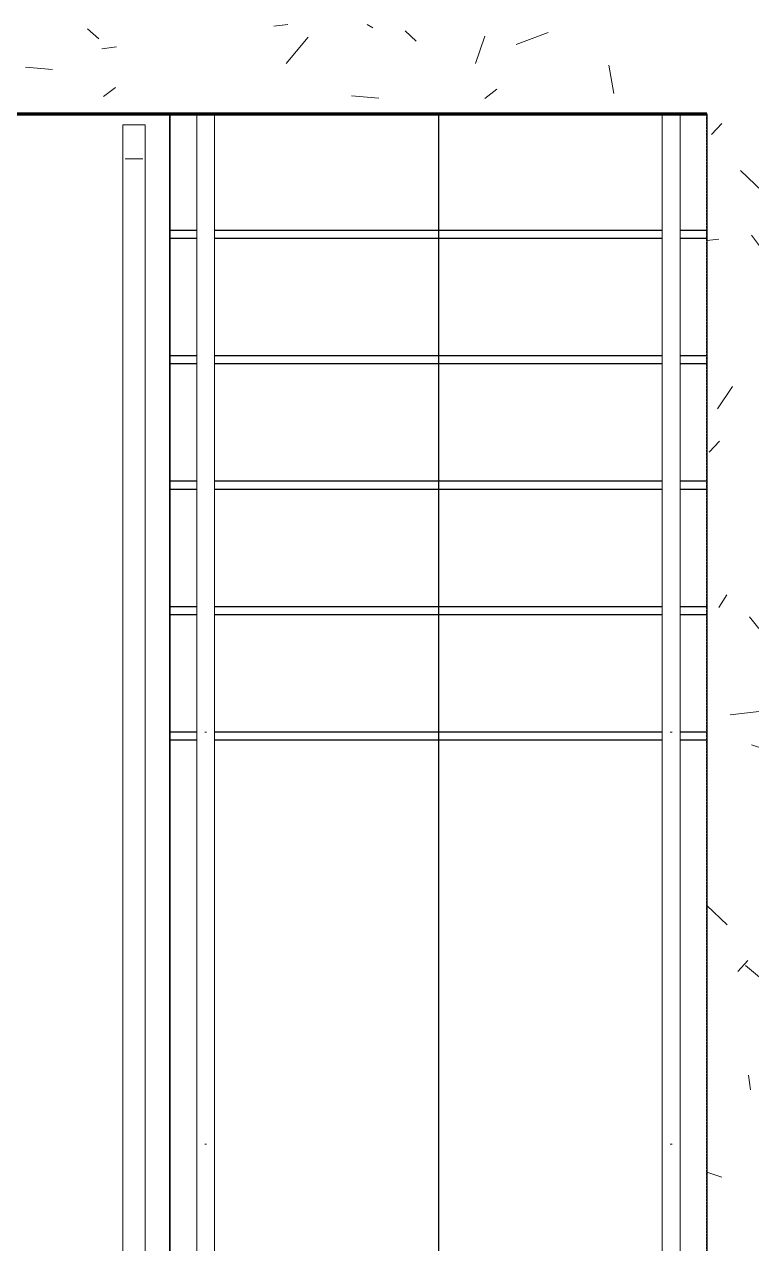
# Model space of a CAD drawing. Header units: millimetres. Extents: x -4391136 to -1798569, y -886572 to -291056.
# Drawn here: x -2670129 to -2668504, y -501421 to -498699 of the extents above; entities that cross this region are included whole.
import ezdxf

# ---------------------------------------------------------------- set-up
doc = ezdxf.new("R2010")
doc.units = ezdxf.units.MM
doc.linetypes.add('Xref-C-1-PP17-AR-2214-01-B$0$Hidden', pattern=[7.143800000000001, 4.7625, -2.3813])
for name, color, linetype in [('Xref-C-1-PP17-AR-2214-01-B$0$A-DETL', 7, 'Continuous'), ('Xref-C-1-PP17-AR-2214-01-B$0$A-DETL-MBND', 7, 'Xref-C-1-PP17-AR-2214-01-B$0$Hidden'), ('Xref-C-1-PP17-AR-2214-01-B$0$A-FLOR-E', 7, 'Continuous'), ('Xref-C-1-PP17-AR-2214-01-B$0$A-FLOR-HRAL', 7, 'Continuous'), ('Xref-C-1-PP17-AR-2214-01-B$0$A-Wall', 7, 'Continuous'), ('Xref-C-1-PP17-AR-2214-01-B$0$A-WALL-PATT', 7, 'Continuous'), ('Xref-C-1-PP17-AR-2214-01-B$0$S-BEAM', 7, 'Continuous'), ('Xref-C-1-PP17-AR-2214-01-B$0$S-COLS-E', 7, 'Continuous'), ('Xref-C-1-PP17-AR-2214-01-B$0$S-STRS-ANNO', 7, 'Continuous'), ('Xref-C-1-PP17-AR-2214-01-B$0$S-STRS-E', 7, 'Continuous'), ('Xref-C-1-PP17-AR-2214-01-B$0$WALL-E', 7, 'Continuous')]:
    doc.layers.add(name, color=color, linetype=linetype)

# ---------------------------------------------------------------- blocks, each defined once
blk = doc.blocks.new('Xref-C-1-PP17-AR-2214-01-B$0$Handrail Type - Handrail_Internal_-V69-ENTRANCE 2 - LOWER ROOF FLOOR PLAN01-flat-1')
at = {"layer": 'Xref-C-1-PP17-AR-2214-01-B$0$A-FLOR-HRAL', "color": 7, "lineweight": 9}
for p, q in [((-2735542.735888853, -498898.9466707956), (-2735542.735888853, -500278.9466707956)), ((-2735502.735888853, -498898.9466707956), (-2735502.735888853, -500278.9466707956)), ((-2735542.735888853, -500278.9466707956), (-2735542.735888853, -501198.9466707956)), ((-2735502.735888853, -500278.9466707956), (-2735502.735888853, -501198.9466707956)), ((-2735542.735888853, -501198.9466707956), (-2735542.735888853, -505118.9466707956)), ((-2735502.735888853, -501198.9466707956), (-2735502.735888853, -505118.9466707956))]:
    blk.add_line(p, q, dxfattribs=at)
blk = doc.blocks.new('Xref-C-1-PP17-AR-2214-01-B$0$Handrail Type - Handrail_Internal_-25764025-ENTRANCE 2 - LOWER ROOF FLOOR PLAN01-flat-1')
at = {"layer": 'Xref-C-1-PP17-AR-2214-01-B$0$A-FLOR-HRAL', "color": 7, "lineweight": 9}
for p, q in [((-2735542.735888856, -498898.9466707961), (-2735542.735888856, -500284.6825953241)), ((-2735502.735888856, -500284.6825953241), (-2735502.735888856, -498898.9466707961)), ((-2735542.735888856, -500284.6825953241), (-2735542.735888856, -501204.6825953241)), ((-2735502.735888856, -501204.6825953241), (-2735502.735888856, -500284.6825953241)), ((-2735542.735888856, -501204.6825953241), (-2735542.735888856, -501489.5466495958)), ((-2735502.735888856, -501489.5466495958), (-2735502.735888856, -501204.6825953241))]:
    blk.add_line(p, q, dxfattribs=at)
for points in [[(-2735524.718241559, -500278.9747268569), (-2735524.718241559, -500278.9747268569, -0.01443241316823077), (-2735520.754049785, -500278.9758074149)], [(-2735524.718241559, -501198.9747520779), (-2735524.718241559, -501198.9747520779, -0.0144252782520109), (-2735520.754049785, -501198.9757561388)]]:
    blk.add_lwpolyline(points, format="xyb", dxfattribs=at)
blk = doc.blocks.new('Xref-C-1-PP17-AR-2214-01-B$0$ACM_STR_COLN_Precast- Rectangular Column - 300x300-21690188-ENTRANCE 2 - LOWER ROOF FLOOR PLAN01-flat-1')
at = {"layer": 'Xref-C-1-PP17-AR-2214-01-B$0$S-COLS-E', "color": 7}
for p, q in [((-78.01883525308222, 627.8688751540612), (-78.01883525308222, 617.8688751540612)), ((-78.01883525308222, 617.8688751540612), (-78.01883525308222, 337.8688751540612)), ((-78.01883525308222, 337.8688751540612), (-78.01883525308222, 327.8688751540612))]:
    blk.add_line(p, q, dxfattribs=at)
blk = doc.blocks.new('Xref-C-1-PP17-AR-2214-01-B$0$Handrail Type - Handrail_Internal_-V58-ENTRANCE 2 - LOWER ROOF FLOOR PLAN01-flat-1')
at = {"layer": 'Xref-C-1-PP17-AR-2214-01-B$0$A-FLOR-HRAL', "color": 7, "lineweight": 9}
for p, q in [((-2736582.735888851, -498898.9466707956), (-2736582.735888851, -500278.9466707956)), ((-2736542.735888852, -498898.9466707956), (-2736542.735888852, -500278.9466707956)), ((-2736582.735888851, -500278.9466707956), (-2736582.735888851, -501198.9466707956)), ((-2736542.735888852, -500278.9466707956), (-2736542.735888852, -501198.9466707956)), ((-2736582.735888851, -501198.9466707956), (-2736582.735888851, -505118.9466707956)), ((-2736542.735888852, -501198.9466707956), (-2736542.735888852, -505118.9466707956))]:
    blk.add_line(p, q, dxfattribs=at)
blk = doc.blocks.new('Xref-C-1-PP17-AR-2214-01-B$0$Handrail Type - Handrail_Internal_-18879586-ENTRANCE 2 - LOWER ROOF FLOOR PLAN01-flat-1')
at = {"layer": 'Xref-C-1-PP17-AR-2214-01-B$0$A-FLOR-HRAL', "color": 7, "lineweight": 9}
for p, q in [((-2736582.735888854, -498898.9466707961), (-2736582.735888854, -499709.5466478929)), ((-2736542.735888855, -499709.5466478929), (-2736542.735888855, -498898.9466707961)), ((-2736582.735888854, -499709.5466478929), (-2736582.735888854, -500284.6825953243)), ((-2736542.735888855, -500284.6825953243), (-2736542.735888855, -499709.5466478929)), ((-2736582.735888854, -500284.6825953243), (-2736582.735888854, -501204.6825953243)), ((-2736542.735888855, -501204.6825953243), (-2736542.735888855, -500284.6825953243)), ((-2736582.735888854, -501204.6825953243), (-2736582.735888854, -505124.6825953244)), ((-2736542.735888855, -505124.6825953244), (-2736542.735888855, -501204.6825953243))]:
    blk.add_line(p, q, dxfattribs=at)
for points in [[(-2736564.718241553, -500278.9747268569), (-2736564.718241553, -500278.9747268569, -0.01443241317260626), (-2736560.754049788, -500278.9758074149)], [(-2736560.754724103, -501198.9753925744), (-2736560.754724103, -501198.9753925744, 0.01449700389211319), (-2736564.7170536, -501198.9753925742)]]:
    blk.add_lwpolyline(points, format="xyb", dxfattribs=at)
blk = doc.blocks.new('Xref-C-1-PP17-AR-2214-01-B$0$Top Rail Type - Top Rail_Internal_-V43-ENTRANCE 2 - LOWER ROOF FLOOR PLAN01-flat-1')
at = {"layer": 'Xref-C-1-PP17-AR-2214-01-B$0$A-FLOR-HRAL', "color": 7, "lineweight": 9}
for p, q in [((-2736697.744708746, -498923.3198686002), (-2736747.744708746, -498923.3198686002)), ((-2736747.744708746, -498923.3198686002), (-2736747.744708746, -498998.9466707956)), ((-2736697.744708746, -498923.3198686002), (-2736697.744708746, -498998.9466707956)), ((-2736747.744708746, -498998.9466707956), (-2736747.744708746, -505098.9466707956)), ((-2736697.744708746, -498998.9466707956), (-2736697.744708746, -505098.9466707956))]:
    blk.add_line(p, q, dxfattribs=at)
blk = doc.blocks.new('Xref-C-1-PP17-AR-2214-01-B$0$Top Rail Type - Top Rail_Internal_-18193665-ENTRANCE 2 - LOWER ROOF FLOOR PLAN01-flat-1')
at = {"layer": 'Xref-C-1-PP17-AR-2214-01-B$0$A-FLOR-HRAL', "color": 7, "lineweight": 9}
for p, q in [((-2736747.744708749, -498923.3198686006), (-2736747.744708749, -498998.9466707961)), ((-2736746.892854403, -498923.3198686002), (-2736698.596563088, -498923.3198686002)), ((-2736698.596563088, -498923.3198686002), (-2736746.892854403, -498923.3198686002)), ((-2736697.744708749, -498998.9466707961), (-2736697.744708749, -498923.3198686006)), ((-2736747.744708749, -498998.9466707961), (-2736747.744708749, -505098.9466707961)), ((-2736697.744708749, -505098.9466707961), (-2736697.744708749, -498998.9466707961))]:
    blk.add_line(p, q, dxfattribs=at)
blk = doc.blocks.new('Xref-C-1-PP17-AR-2214-01-B$0$Railing - Railing-18193662-ENTRANCE 2 - LOWER ROOF FLOOR PLAN01-flat-1')
at = {"layer": 'Xref-C-1-PP17-AR-2214-01-B$0$A-FLOR-HRAL', "color": 7, "lineweight": 9}
for p, q in [((-2736702.744708746, -498998.9466707956), (-2736742.744708746, -498998.9466707956)), ((-2736742.744708745, -498998.9466707956), (-2736702.744708745, -498998.9466707956)), ((-2736702.744708746, -498998.9466707956), (-2736742.744708746, -498998.9466707956)), ((-2736742.744708745, -498998.9466707956), (-2736702.744708745, -498998.9466707956))]:
    blk.add_line(p, q, dxfattribs=at)
blk = doc.blocks.new('Xref-C-1-PP17-AR-2214-01-B')
at = {"layer": 'Xref-C-1-PP17-AR-2214-01-B$0$A-WALL-PATT', "lineweight": 9}
h = blk.add_hatch(dxfattribs=at)
h.set_pattern_fill('ACET-2D-FP_2', angle=50.00000000002735, style=0, pattern_type=2)
h.set_pattern_definition([(50.00000000002735, (-2737692.739857212, -498898.9465621384), (-459.0337474662811, 385.1750481966301), [76.20000000168635, -838.2000000185499]), (355.0000000000273, (-2737692.739857212, -498898.9465621384), (65.28252745699137, 746.1827032929868), [60.95999998934605, -670.5599998828064]), (100.4510000000273, (-2737632.012359172, -498904.2594174745), (-693.3830033084378, -127.8976821521064), [64.75999999792224, -712.3599999771446]), (46.18400000002735, (-2737692.740432826, -498695.7463804835), (-648.572486194782, 622.3064181018271), [114.3000000090041, -1257.300000099045]), (96.63600000002735, (-2737602.380243174, -498709.7604633656), (-1050.534318669233, -122.2199233644642), [97.13999999808284, -1068.539999978911]), (351.1840000000274, (-2737692.740432826, -498695.7463804835), (172.1971373409033, 1110.274966523866), [91.44000001127156, -1005.840000123987]), (21.00000000002735, (-2737591.140327977, -498746.546681809), (-214.7433929350227, 559.4256646492286), [76.20000000026226, -838.2000000028848]), (326.0000000000273, (-2737591.140327977, -498746.546681809), (418.8539380771108, 620.9765001018532), [60.96000000798912, -670.5600000878803]), (71.45100000002736, (-2737540.60227492, -498780.6350882426), (-668.4524659444578, 224.2969171917648), [64.76000000175952, -712.3600000193547]), (37.50000000002735, (-2737692.739857212, -498898.9465621384), (-158.7692419998348, 206.9121046008077), [33.52799999595496, -628.9039999241248, 33.52799999595496, -1320.291999840711]), (37.50000000002735, (-2737692.739857212, -498898.9465621384), (-158.7692419998348, 206.9121046008077), [-695.9599999160348, -647.1919999219184, 33.52799999595496, -639.5719999228378]), (7.500000000027351, (-2737692.739857212, -498898.9465621384), (-47.30360574601218, 359.3065578895621), [33.52800000462984, -354.5840000489641, 33.52800000462984, -870.2040001201653]), (7.500000000027351, (-2737692.739857212, -498898.9465621384), (-47.30360574601218, 359.3065578895621), [-421.6400000582237, -613.66400008474, 33.52800000462984, -223.0120000307954]), (327.5000000000273, (-2737919.307670341, -498898.9465842876), (146.1911639207974, 229.4741615089588), [33.52800000332778, -220.4720000218827, 33.52800000332778, -1810.5120001797]), (327.5000000000273, (-2737919.307670341, -498898.9465842876), (146.1911639207974, 229.4741615089588), [-287.5280000285383, -758.9520000753289, 33.52800000332778, -1018.032000101044]), (317.5000000000274, (-2738020.908848606, -498898.9466123292), (321.0978918159381, 350.4168590145418), [33.52800000205953, -296.6720000182237, 33.52800000205953, -1239.52000007614]), (317.5000000000274, (-2738020.908848606, -498898.9466123292), (321.0978918159381, 350.4168590145418), [-363.7280000223428, -492.7600000302688, 33.52800000205953, -713.2320000438117])])
h.paths.add_polyline_path([(-2736964.769638268, -498898.9466707961), (-2736808.241167392, -498898.9466707961), (-2735442.744708749, -498898.9466707961), (-2735442.744708749, -498698.946670796), (-2739942.735888856, -498698.946670796), (-2739942.735888856, -498898.9466707961)])
h = blk.add_hatch(dxfattribs=at)
h.set_pattern_fill('ACET-2D-FP_20', angle=49.99999999998068, style=0, pattern_type=2)
h.set_pattern_definition([(139.9999999999806, (-2735242.744698027, -499593.6967629266), (-385.1750481771305, -459.0337474423577), [76.1999999948909, -838.1999999437999]), (84.99999999998067, (-2735242.744698027, -499593.6967629266), (-746.1827033320442, 65.2825274609495), [60.95999999902278, -670.5599999892506]), (190.4509999999807, (-2735237.431199904, -499532.9684988426), (127.8976821540855, -693.3830033237464), [64.760000009727, -712.360000106997]), (136.1839999999807, (-2735445.944236894, -499593.6965724963), (-622.3064180691727, -648.572486159741), [114.2999999805888, -1257.299999786477]), (186.6359999999807, (-2735431.9307968, -499503.3371488887), (122.2199233649299, -1050.53431868169), [97.13999998685, -1068.53999985535]), (81.1839999999807, (-2735445.944236894, -499593.6965724963), (-1110.274966447614, 172.1971373298438), [91.43999999912084, -1005.839999990329]), (110.9999999999807, (-2735395.144578356, -499492.0972336924), (-559.4256647136062, -214.7433929590625), [76.2000000050308, -838.2000000553388]), (55.99999999998069, (-2735395.144578356, -499492.0972336924), (-620.9765001013875, 418.8539380778093), [60.95999999519559, -670.5599999471515]), (161.4509999999807, (-2735361.056171923, -499441.559180635), (-224.2969172061421, -668.452465985436), [64.75999999221384, -712.3599999143521]), (127.4999999999807, (-2735242.744698027, -499593.6967629266), (-206.91210464295, -158.7692420319072), [33.52799999703571, -628.903999944397, 33.52799999703571, -1320.29199988327]), (127.4999999999807, (-2735242.744698027, -499593.6967629266), (-206.91210464295, -158.7692420319072), [-695.9599999384685, -647.1919999427802, 33.52799999703571, -639.5719999434539]), (97.49999999998067, (-2735242.744698027, -499593.6967629266), (-359.3065579393879, -47.30360575212399), [33.52799999999586, -354.5839999999563, 33.52799999999586, -870.2039999998927]), (97.49999999998067, (-2735242.744698027, -499593.6967629266), (-359.3065579393879, -47.30360575212399), [-421.639999999948, -613.6639999999244, 33.52799999999586, -223.0119999999725]), (57.49999999998069, (-2735242.744675878, -499820.2645760556), (-229.4741615331732, 146.1911639366299), [33.52800000003587, -220.4720000002359, 33.52800000003587, -1810.512000001938]), (57.49999999998069, (-2735242.744675878, -499820.2645760556), (-229.4741615331732, 146.1911639366299), [-287.5280000003077, -758.9520000008122, 33.52800000003587, -1018.032000001089]), (47.49999999998069, (-2735242.744771094, -499921.8643454895), (-350.4168590595946, 321.0978918577312), [33.52800000457609, -296.6720000404915, 33.52800000457609, -1239.520000169177]), (47.49999999998069, (-2735242.744771094, -499921.8643454895), (-350.4168590595946, 321.0978918577312), [-363.7280000496437, -492.7600000672547, 33.52800000457609, -713.2320000973459])])
h.paths.add_polyline_path([(-2735399.484929506, -500488.446670796), (-2735242.744708749, -500488.446670796), (-2735242.95645863, -498698.946670796), (-2735442.744708749, -498698.946670796), (-2735442.744708749, -500488.446670796)])
h = blk.add_hatch(dxfattribs=at)
h.set_pattern_fill('ACET-2D-FP_12', angle=49.99999999998068, style=0, pattern_type=2)
h.set_pattern_definition([(139.9999999999806, (-2735242.74492201, -505043.6962943238), (-385.1750481771305, -459.0337474423577), [76.1999999948909, -838.1999999437999]), (84.99999999998067, (-2735242.74492201, -505043.6962943238), (-746.1827033320442, 65.2825274609495), [60.95999999902278, -670.5599999892506]), (190.4509999999807, (-2735237.432066674, -504982.9687962839), (127.8976821540855, -693.3830033237464), [64.760000009727, -712.360000106997]), (136.1839999999807, (-2735445.945103665, -505043.6968699379), (-622.3064180691727, -648.572486159741), [114.2999999805888, -1257.299999786477]), (186.6359999999807, (-2735431.931020783, -504953.3366802859), (122.2199233649299, -1050.53431868169), [97.13999998685, -1068.53999985535]), (81.1839999999807, (-2735445.945103665, -505043.6968699379), (-1110.274966447614, 172.1971373298438), [91.43999999912084, -1005.839999990329]), (110.9999999999807, (-2735395.144802339, -504942.0967650895), (-559.4256647136062, -214.7433929590625), [76.2000000050308, -838.2000000553388]), (55.99999999998069, (-2735395.144802339, -504942.0967650895), (-620.9765001013875, 418.8539380778093), [60.95999999519559, -670.5599999471515]), (161.4509999999807, (-2735361.056395906, -504891.5587120319), (-224.2969172061421, -668.452465985436), [64.75999999221384, -712.3599999143521]), (127.4999999999807, (-2735242.74492201, -505043.6962943238), (-206.91210464295, -158.7692420319072), [33.52799999703571, -628.903999944397, 33.52799999703571, -1320.29199988327]), (127.4999999999807, (-2735242.74492201, -505043.6962943238), (-206.91210464295, -158.7692420319072), [-695.9599999384685, -647.1919999427802, 33.52799999703571, -639.5719999434539]), (97.49999999998067, (-2735242.74492201, -505043.6962943238), (-359.3065579393879, -47.30360575212399), [33.52799999999586, -354.5839999999563, 33.52799999999586, -870.2039999998927]), (97.49999999998067, (-2735242.74492201, -505043.6962943238), (-359.3065579393879, -47.30360575212399), [-421.639999999948, -613.6639999999244, 33.52799999999586, -223.0119999999725]), (57.49999999998069, (-2735242.744133817, -505270.2647502401), (-229.4741615331732, 146.1911639366299), [33.52800000003587, -220.4720000002359, 33.52800000003587, -1810.512000001938]), (57.49999999998069, (-2735242.744133817, -505270.2647502401), (-229.4741615331732, 146.1911639366299), [-287.5280000003077, -758.9520000008122, 33.52800000003587, -1018.032000001089]), (47.49999999998069, (-2735242.744229032, -505371.8645196741), (-350.4168590595946, 321.0978918577312), [33.52800000457609, -296.6720000404915, 33.52800000457609, -1239.520000169177]), (47.49999999998069, (-2735242.744229032, -505371.8645196741), (-350.4168590595946, 321.0978918577312), [-363.7280000496437, -492.7600000672547, 33.52800000457609, -713.2320000973459])])
h.paths.add_polyline_path([(-2735442.744708749, -509598.9466707958), (-2735242.744708749, -509598.9466707958), (-2735242.744708749, -500488.446670796), (-2735442.744708749, -500488.446670796)])
at = {"layer": 'Xref-C-1-PP17-AR-2214-01-B$0$A-DETL', "color": 7, "lineweight": 9}
blk.add_line((-2736042.744708746, -499008.4466707957), (-2736042.744708746, -505108.4466707957), dxfattribs=at)
at = {"layer": 'Xref-C-1-PP17-AR-2214-01-B$0$A-DETL-MBND', "color": 7}
blk.add_line((-2735442.744708746, -505168.9466707957), (-2735442.744708746, -498898.9466707956), dxfattribs=at)
at = {"layer": 'Xref-C-1-PP17-AR-2214-01-B$0$A-FLOR-E', "color": 7}
for p, q in [((-2735442.744708747, -498898.9466707956), (-2739742.744708747, -498898.9466707956)), ((-2736642.744708745, -505118.9466707956), (-2736642.744708745, -498898.9466707956))]:
    blk.add_line(p, q, dxfattribs=at)
at = {"layer": 'Xref-C-1-PP17-AR-2214-01-B$0$A-Wall', "color": 7, "lineweight": 70}
blk.add_line((-2739942.735888853, -498898.9466707956), (-2735442.744708746, -498898.9466707956), dxfattribs=at)
at = {"layer": 'Xref-C-1-PP17-AR-2214-01-B$0$S-BEAM', "color": 7}
for p, q in [((-2736842.744708745, -498898.9466707956), (-2735442.744708747, -498898.9466707956)), ((-2736642.735888852, -505118.9466707956), (-2736642.735888852, -498898.9466707956))]:
    blk.add_line(p, q, dxfattribs=at)
at = {"layer": 'Xref-C-1-PP17-AR-2214-01-B$0$S-STRS-ANNO', "color": 7}
blk.add_line((-2736042.735888852, -498898.9466707956), (-2736042.735888852, -505118.9466707956), dxfattribs=at)
at = {"layer": 'Xref-C-1-PP17-AR-2214-01-B$0$S-STRS-E', "color": 7}
for p, q in [((-2736642.735888852, -498898.9466707956), (-2736642.735888852, -505118.9466707956)), ((-2735442.744708746, -498898.9466707956), (-2735442.744708746, -505168.9466707956)), ((-2736582.735888851, -499158.9466707956), (-2736642.735888852, -499158.9466707956)), ((-2735542.735888853, -499158.9466707956), (-2736542.735888852, -499158.9466707956)), ((-2735442.744708746, -499158.9466707956), (-2735502.735888853, -499158.9466707956)), ((-2736582.735888851, -499176.9466707956), (-2736642.735888852, -499176.9466707956)), ((-2735542.735888853, -499176.9466707956), (-2736542.735888852, -499176.9466707956)), ((-2735442.744708746, -499176.9466707956), (-2735502.735888853, -499176.9466707956)), ((-2736582.735888851, -499438.9466707956), (-2736642.735888852, -499438.9466707956)), ((-2735542.735888853, -499438.9466707956), (-2736542.735888852, -499438.9466707956)), ((-2735442.744708746, -499438.9466707956), (-2735502.735888853, -499438.9466707956)), ((-2736582.735888851, -499456.9466707956), (-2736642.735888852, -499456.9466707956)), ((-2735542.735888853, -499456.9466707956), (-2736542.735888852, -499456.9466707956)), ((-2735442.744708746, -499456.9466707956), (-2735502.735888853, -499456.9466707956)), ((-2736582.735888851, -499718.9466707956), (-2736642.735888852, -499718.9466707956)), ((-2736582.735888851, -499736.9466707956), (-2736642.735888852, -499736.9466707956)), ((-2735542.735888853, -499718.9466707956), (-2736542.735888852, -499718.9466707956)), ((-2735542.735888853, -499736.9466707956), (-2736542.735888852, -499736.9466707956)), ((-2735442.744708746, -499718.9466707956), (-2735502.735888853, -499718.9466707956)), ((-2735442.744708746, -499736.9466707956), (-2735502.735888853, -499736.9466707956)), ((-2736582.735888851, -499998.9466707956), (-2736642.735888852, -499998.9466707956)), ((-2735542.735888853, -499998.9466707956), (-2736542.735888852, -499998.9466707956)), ((-2735442.744708746, -499998.9466707956), (-2735502.735888853, -499998.9466707956)), ((-2736582.735888851, -500016.9466707956), (-2736642.735888852, -500016.9466707956)), ((-2735542.735888853, -500016.9466707956), (-2736542.735888852, -500016.9466707956)), ((-2735442.744708746, -500016.9466707956), (-2735502.735888853, -500016.9466707956)), ((-2736582.729124572, -500278.9466707956), (-2736642.735888852, -500278.9466707956)), ((-2735542.734491745, -500278.9466707956), (-2736542.742653131, -500278.9466707956)), ((-2735442.744708746, -500278.9466707956), (-2735502.73728596, -500278.9466707956)), ((-2736582.735888851, -500296.9466707956), (-2736642.735888852, -500296.9466707956)), ((-2735542.735888853, -500296.9466707956), (-2736542.735888852, -500296.9466707956)), ((-2735442.744708746, -500296.9466707956), (-2735502.735888853, -500296.9466707956))]:
    blk.add_line(p, q, dxfattribs=at)
at = {"layer": 'Xref-C-1-PP17-AR-2214-01-B$0$WALL-E', "color": 7}
blk.add_line((-2736642.744708745, -498898.9466707956), (-2736642.744708745, -504329.4466707956), dxfattribs=at)
at = {"color": 7}
for name, p in [('Xref-C-1-PP17-AR-2214-01-B$0$Top Rail Type - Top Rail_Internal_-V43-ENTRANCE 2 - LOWER ROOF FLOOR PLAN01-flat-1', (0, 0)), ('Xref-C-1-PP17-AR-2214-01-B$0$Top Rail Type - Top Rail_Internal_-18193665-ENTRANCE 2 - LOWER ROOF FLOOR PLAN01-flat-1', (0, 0)), ('Xref-C-1-PP17-AR-2214-01-B$0$Handrail Type - Handrail_Internal_-V58-ENTRANCE 2 - LOWER ROOF FLOOR PLAN01-flat-1', (0, 0)), ('Xref-C-1-PP17-AR-2214-01-B$0$Handrail Type - Handrail_Internal_-18879586-ENTRANCE 2 - LOWER ROOF FLOOR PLAN01-flat-1', (0, 0)), ('Xref-C-1-PP17-AR-2214-01-B$0$Handrail Type - Handrail_Internal_-V69-ENTRANCE 2 - LOWER ROOF FLOOR PLAN01-flat-1', (0, 0)), ('Xref-C-1-PP17-AR-2214-01-B$0$Handrail Type - Handrail_Internal_-25764025-ENTRANCE 2 - LOWER ROOF FLOOR PLAN01-flat-1', (0, 0)), ('Xref-C-1-PP17-AR-2214-01-B$0$Railing - Railing-18193662-ENTRANCE 2 - LOWER ROOF FLOOR PLAN01-flat-1', (0, 0)), ('Xref-C-1-PP17-AR-2214-01-B$0$ACM_STR_COLN_Precast- Rectangular Column - 300x300-21690188-ENTRANCE 2 - LOWER ROOF FLOOR PLAN01-flat-1', (-2736564.717053599, -501198.9753925742))]:
    blk.add_blockref(name, p, dxfattribs=at)

msp = doc.modelspace()

# ---------------------------------------------------------------- block references
at = {"color": 7}
msp.add_blockref('Xref-C-1-PP17-AR-2214-01-B', (66839, 0), dxfattribs=at)

doc.saveas('drawing.dxf')
